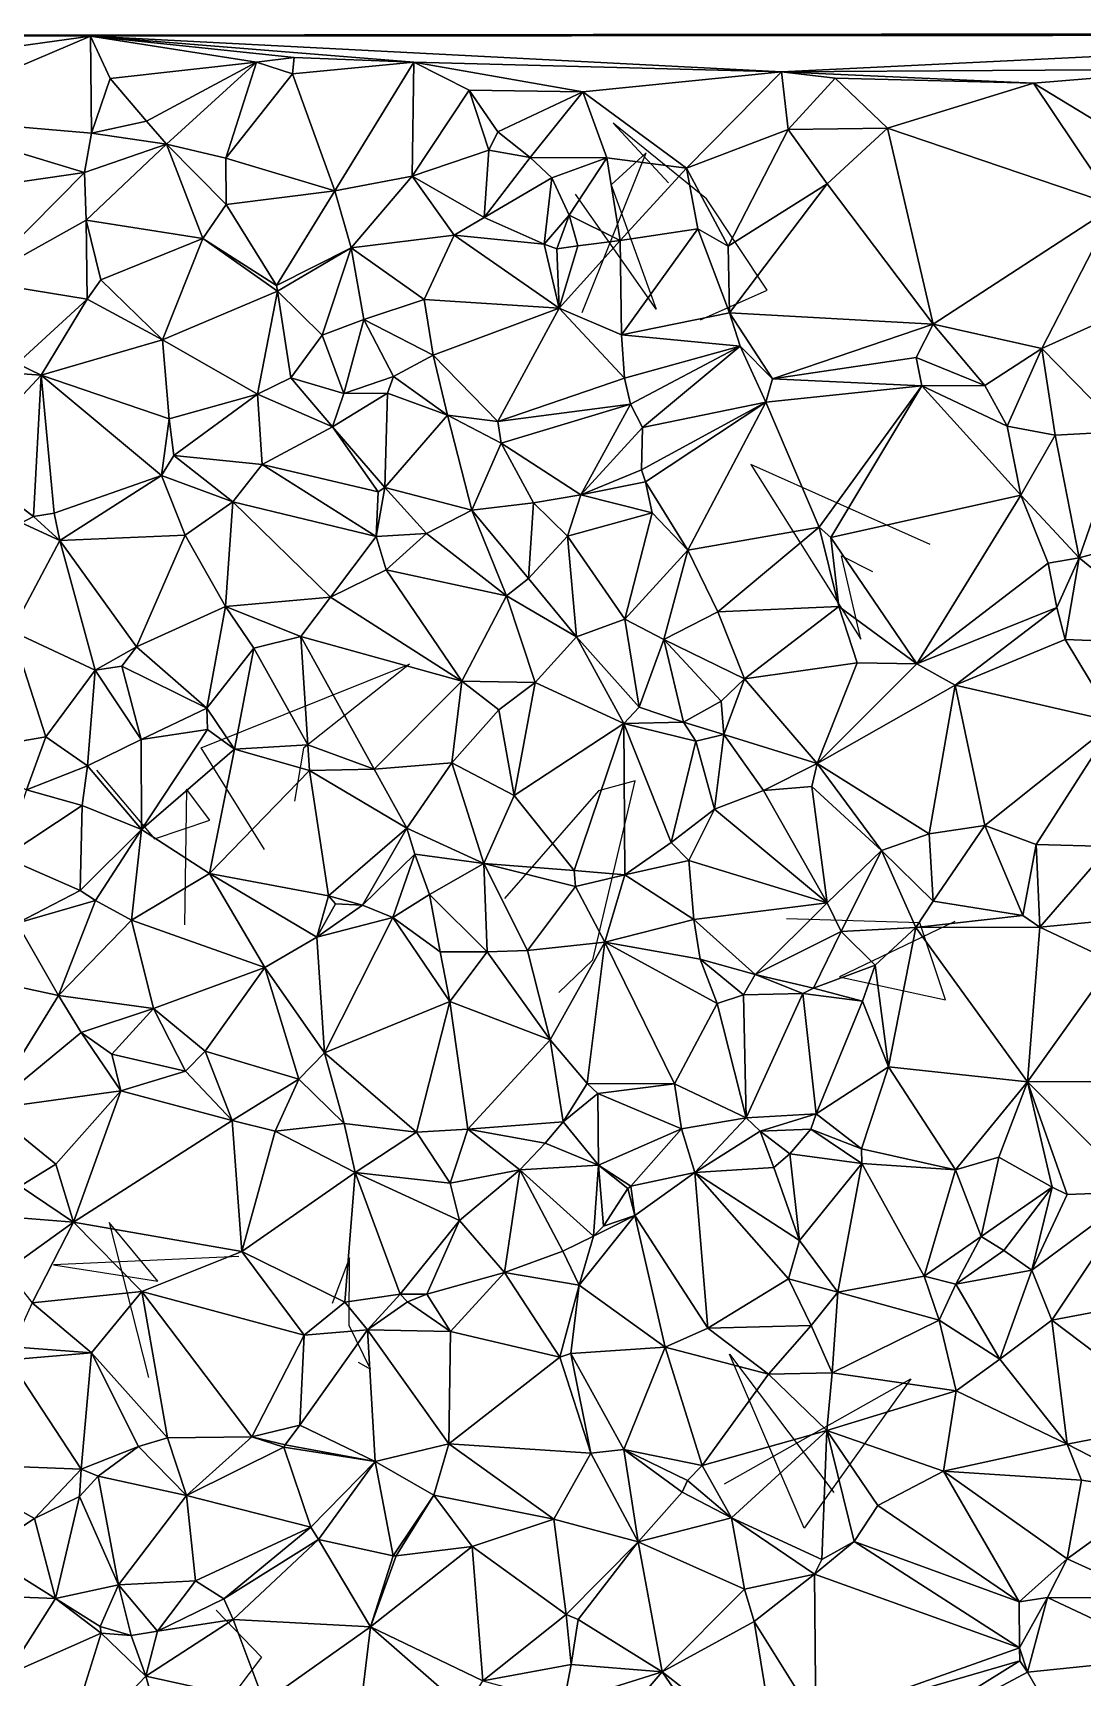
# Model space of a CAD drawing. Header units: metres. Extents: x -15.5 to 15.3, y -15.5 to 15.
# Drawn here: x -7.4 to 2.12, y 0.08 to 14.99 of the extents above; entities that cross this region are included whole.
import ezdxf

# ---------------------------------------------------------------- set-up
doc = ezdxf.new("R2010")
doc.units = ezdxf.units.M
doc.layers.add('CRACKS', color=1, linetype='Continuous')
doc.layers.add('STREET_MESH', color=7, linetype='Continuous')

msp = doc.modelspace()

# ---------------------------------------------------------------- linework, layer by layer
at = {"layer": 'CRACKS'}
for points in [[(-1.342, 12.386, 0.1), (-0.74, 12.655, 0.1), (-1.29, 13.484, 0.1), (-2.135, 14.17, 0.1), (-1.633, 13.63, 0.1)], [(-2.418, 12.452, 0.1), (-1.837, 13.902, 0.1), (-2.154, 13.612, 0.1), (-1.746, 12.484, 0.1), (-2.477, 13.527, 0.1)], [(0.74, 10.349, 0.1), (-0.886, 11.073, 0.1), (0.112, 9.49, 0.1), (-0.064, 10.246, 0.1), (0.217, 10.103, 0.1)], [(-5.299, 7.584, 0.1), (-5.873, 8.506, 0.1), (-3.984, 9.264, 0.1), (-4.944, 8.502, 0.1), (-5.027, 8.022, 0.1)], [(-6.821, 8.303, 0.1), (-6.295, 7.68, 0.1), (-5.792, 7.849, 0.1), (-6.005, 8.129, 0.1), (-6.022, 6.901, 0.1)], [(-2.628, 6.286, 0.1), (-2.32, 6.583, 0.1), (-1.935, 8.204, 0.1), (-2.267, 8.115, 0.1), (-3.122, 7.139, 0.1)], [(0.964, 6.929, 0.1), (-0.083, 6.427, 0.1), (0.88, 6.22, 0.1), (0.645, 6.919, 0.1), (-0.563, 6.954, 0.1)], [(-5.531, 3.891, 0.1), (-7.212, 3.816, 0.1), (-6.264, 3.669, 0.1), (-6.706, 4.199, 0.1), (-6.35, 2.794, 0.1)], [(-4.449, 2.932, 0.1), (-4.335, 2.871, 0.1), (-4.529, 3.267, 0.1), (-4.527, 3.88, 0.1), (-4.684, 3.465, 0.1)], [(-1.125, 1.831, 0.1), (0.565, 2.781, 0.1), (-0.403, 1.429, 0.1), (-1.081, 3.007, 0.1), (-0.135, 1.752, 0.1)], [(-5.735, 0.685, 0.1), (-5.324, 0.258, 0.1), (-5.883, -0.484, 0.1), (-4.642, -0.931, 0.1), (-6.107, -0.504, 0.1)]]:
    msp.add_polyline3d(points, dxfattribs=at)
at = {"layer": 'STREET_MESH'}
for points in [[(-10.17, 14.966), (-6.877, 14.959), (10.764, 14.989)], [(-10.17, 14.966), (-8.88, 14.682), (-6.877, 14.959)], [(-8.88, 14.682), (-8.595, 14.227), (-6.877, 14.959)], [(-8.595, 14.227), (-6.866, 14.078), (-6.877, 14.959)], [(-6.877, 14.959), (6.213, 14.968), (10.764, 14.989)], [(-0.609, 14.634), (6.213, 14.968), (-6.877, 14.959)], [(-3.944, 14.724), (-0.609, 14.634), (-6.877, 14.959)], [(-5.03, 14.764), (-3.944, 14.724), (-6.877, 14.959)], [(-5.371, 14.723), (-5.03, 14.764), (-6.877, 14.959)], [(-6.866, 14.078), (-6.697, 14.576), (-6.877, 14.959)], [(-6.697, 14.576), (-5.371, 14.723), (-6.877, 14.959)], [(3.22, 14.661), (6.213, 14.968), (-0.609, 14.634)], [(-5.03, 14.764), (-5.371, 14.723), (-5.044, 14.618)], [(-5.03, 14.764), (-5.044, 14.618), (-3.944, 14.724)], [(-6.697, 14.576), (-6.369, 14.187), (-5.371, 14.723)], [(-6.369, 14.187), (-6.187, 13.978), (-5.371, 14.723)], [(-6.187, 13.978), (-5.649, 13.853), (-5.371, 14.723)], [(-5.371, 14.723), (-5.649, 13.853), (-5.044, 14.618)], [(-5.649, 13.853), (-4.659, 13.557), (-5.044, 14.618)], [(-5.044, 14.618), (-4.659, 13.557), (-3.944, 14.724)], [(-4.659, 13.557), (-3.958, 13.69), (-3.944, 14.724)], [(-3.958, 13.69), (-3.44, 14.47), (-3.944, 14.724)], [(-0.609, 14.634), (-3.944, 14.724), (-2.409, 14.455)], [(-3.944, 14.724), (-3.44, 14.47), (-2.409, 14.455)], [(-1.469, 13.761), (-0.609, 14.634), (-2.409, 14.455)], [(-1.469, 13.761), (-0.548, 14.111), (-0.609, 14.634)], [(1.676, 14.533), (3.22, 14.661), (-0.609, 14.634)], [(-0.123, 14.578), (1.676, 14.533), (-0.609, 14.634)], [(-0.548, 14.111), (-0.123, 14.578), (-0.609, 14.634)], [(2.971, 13.746), (3.22, 14.661), (1.676, 14.533)], [(-6.697, 14.576), (-6.866, 14.078), (-6.369, 14.187)], [(-3.958, 13.69), (-3.262, 13.926), (-3.44, 14.47)], [(-3.44, 14.47), (-3.182, 14.09), (-2.409, 14.455)], [(-3.44, 14.47), (-3.262, 13.926), (-3.182, 14.09)], [(-0.123, 14.578), (-0.548, 14.111), (0.354, 14.124)], [(1.676, 14.533), (-0.123, 14.578), (0.354, 14.124)], [(2.42, 13.423), (1.676, 14.533), (0.354, 14.124)], [(2.971, 13.746), (1.676, 14.533), (2.42, 13.423)], [(-3.182, 14.09), (-2.888, 13.858), (-2.409, 14.455)], [(-2.888, 13.858), (-2.194, 13.854), (-2.409, 14.455)], [(-2.194, 13.854), (-1.469, 13.761), (-2.409, 14.455)], [(-6.93, 13.722), (-8.595, 14.227), (-8.537, 13.489)], [(-6.93, 13.722), (-6.866, 14.078), (-8.595, 14.227)], [(-6.866, 14.078), (-6.187, 13.978), (-6.369, 14.187)], [(-6.866, 14.078), (-6.93, 13.722), (-6.187, 13.978)], [(-3.262, 13.926), (-2.888, 13.858), (-3.182, 14.09)], [(-0.548, 14.111), (-1.469, 13.761), (-1.093, 13.053)], [(-0.194, 13.619), (-0.548, 14.111), (-1.093, 13.053)], [(-0.548, 14.111), (-0.194, 13.619), (0.354, 14.124)], [(-0.194, 13.619), (0.767, 12.347), (0.354, 14.124)], [(0.767, 12.347), (2.42, 13.423), (0.354, 14.124)], [(-6.187, 13.978), (-6.93, 13.722), (-6.915, 13.289)], [(-6.187, 13.978), (-6.915, 13.289), (-5.857, 13.124)], [(-5.646, 13.433), (-6.187, 13.978), (-5.857, 13.124)], [(-5.646, 13.433), (-5.649, 13.853), (-6.187, 13.978)], [(-3.306, 13.314), (-3.262, 13.926), (-3.958, 13.69)], [(-3.262, 13.926), (-3.306, 13.314), (-2.888, 13.858)], [(-7.907, 12.736), (-6.93, 13.722), (-8.537, 13.489)], [(-6.93, 13.722), (-7.907, 12.736), (-6.915, 13.289)], [(-5.649, 13.853), (-5.646, 13.433), (-4.659, 13.557)], [(-2.888, 13.858), (-3.306, 13.314), (-2.691, 13.674)], [(-2.194, 13.854), (-2.888, 13.858), (-2.691, 13.674)], [(-2.534, 13.336), (-2.194, 13.854), (-2.691, 13.674)], [(-2.534, 13.336), (-2.071, 13.105), (-2.194, 13.854)], [(-2.071, 13.105), (-1.469, 13.761), (-2.194, 13.854)], [(-2.071, 13.105), (-1.369, 13.211), (-1.469, 13.761)], [(-1.469, 13.761), (-1.369, 13.211), (-1.093, 13.053)], [(-3.958, 13.69), (-4.659, 13.557), (-4.512, 13.039)], [(-3.576, 13.155), (-3.958, 13.69), (-4.512, 13.039)], [(-3.576, 13.155), (-3.306, 13.314), (-3.958, 13.69)], [(-2.691, 13.674), (-3.306, 13.314), (-2.761, 13.073)], [(-2.534, 13.336), (-2.691, 13.674), (-2.761, 13.073)], [(-1.081, 12.449), (-0.194, 13.619), (-1.093, 13.053)], [(-1.081, 12.449), (0.767, 12.347), (-0.194, 13.619)], [(-5.188, 12.699), (-5.646, 13.433), (-5.857, 13.124)], [(-5.646, 13.433), (-5.188, 12.699), (-4.659, 13.557)], [(-4.659, 13.557), (-5.188, 12.699), (-4.512, 13.039)], [(0.767, 12.347), (1.753, 12.126), (2.42, 13.423)], [(1.753, 12.126), (2.715, 12.561), (2.42, 13.423)], [(-7.907, 12.736), (-6.907, 12.575), (-6.915, 13.289)], [(-6.915, 13.289), (-6.781, 12.75), (-5.857, 13.124)], [(-6.907, 12.575), (-6.781, 12.75), (-6.915, 13.289)], [(-3.306, 13.314), (-3.576, 13.155), (-2.761, 13.073)], [(-2.645, 13.03), (-2.534, 13.336), (-2.761, 13.073)], [(-2.534, 13.336), (-2.645, 13.03), (-2.457, 13.056)], [(-2.071, 13.105), (-2.534, 13.336), (-2.457, 13.056)], [(-6.781, 12.75), (-6.224, 12.205), (-5.857, 13.124)], [(-6.224, 12.205), (-5.18, 12.646), (-5.857, 13.124)], [(-5.18, 12.646), (-5.188, 12.699), (-5.857, 13.124)], [(-3.85, 12.57), (-3.576, 13.155), (-4.512, 13.039)], [(-3.576, 13.155), (-3.85, 12.57), (-2.624, 12.493)], [(-3.576, 13.155), (-2.624, 12.493), (-2.761, 13.073)], [(-1.369, 13.211), (-2.071, 13.105), (-2.059, 12.251)], [(-1.081, 12.449), (-1.369, 13.211), (-2.059, 12.251)], [(-1.369, 13.211), (-1.081, 12.449), (-1.093, 13.053)], [(-5.188, 12.699), (-5.18, 12.646), (-4.512, 13.039)], [(-5.18, 12.646), (-4.775, 12.247), (-4.512, 13.039)], [(-4.775, 12.247), (-4.397, 12.388), (-4.512, 13.039)], [(-4.397, 12.388), (-3.85, 12.57), (-4.512, 13.039)], [(-2.624, 12.493), (-2.645, 13.03), (-2.761, 13.073)], [(-2.645, 13.03), (-2.624, 12.493), (-2.457, 13.056)], [(-2.624, 12.493), (-2.071, 13.105), (-2.457, 13.056)], [(-2.059, 12.251), (-2.071, 13.105), (-2.624, 12.493)], [(-7.541, 11.991), (-6.907, 12.575), (-7.907, 12.736)], [(-6.781, 12.75), (-6.907, 12.575), (-6.224, 12.205)], [(-7.541, 11.991), (-7.322, 11.885), (-6.907, 12.575)], [(-6.907, 12.575), (-7.322, 11.885), (-6.224, 12.205)], [(-5.18, 12.646), (-6.224, 12.205), (-5.362, 11.712)], [(-5.059, 11.861), (-5.18, 12.646), (-5.362, 11.712)], [(-5.059, 11.861), (-4.775, 12.247), (-5.18, 12.646)], [(-4.397, 12.388), (-3.769, 12.065), (-3.85, 12.57)], [(-3.85, 12.57), (-3.769, 12.065), (-2.624, 12.493)], [(2.715, 12.561), (1.753, 12.126), (2.489, 11.375)], [(-4.578, 11.717), (-4.397, 12.388), (-4.775, 12.247)], [(-4.129, 11.871), (-4.397, 12.388), (-4.578, 11.717)], [(-4.397, 12.388), (-4.129, 11.871), (-3.769, 12.065)], [(-3.769, 12.065), (-3.181, 11.463), (-2.624, 12.493)], [(-3.181, 11.463), (-2.033, 11.858), (-2.624, 12.493)], [(-2.033, 11.858), (-2.059, 12.251), (-2.624, 12.493)], [(-0.985, 12.146), (-1.081, 12.449), (-2.059, 12.251)], [(-1.081, 12.449), (-0.689, 11.85), (0.767, 12.347)], [(-0.985, 12.146), (-0.689, 11.85), (-1.081, 12.449)], [(-5.059, 11.861), (-4.578, 11.717), (-4.775, 12.247)], [(-2.033, 11.858), (-0.985, 12.146), (-2.059, 12.251)], [(-0.689, 11.85), (0.612, 12.044), (0.767, 12.347)], [(0.612, 12.044), (1.237, 11.79), (0.767, 12.347)], [(1.237, 11.79), (1.753, 12.126), (0.767, 12.347)], [(-7.322, 11.885), (-6.163, 11.489), (-6.224, 12.205)], [(-6.224, 12.205), (-6.163, 11.489), (-5.362, 11.712)], [(-0.985, 12.146), (-2.033, 11.858), (-1.978, 11.622)], [(-0.985, 12.146), (-1.978, 11.622), (-1.868, 11.41)], [(-0.751, 11.64), (-0.985, 12.146), (-1.868, 11.41)], [(-0.689, 11.85), (-0.985, 12.146), (-0.751, 11.64)], [(1.237, 11.79), (1.437, 11.423), (1.753, 12.126)], [(1.437, 11.423), (1.873, 11.34), (1.753, 12.126)], [(1.753, 12.126), (1.873, 11.34), (2.489, 11.375)], [(-7.619, 11.905), (-7.322, 11.885), (-7.541, 11.991)], [(-3.769, 12.065), (-4.129, 11.871), (-3.639, 11.522)], [(-3.181, 11.463), (-3.769, 12.065), (-3.639, 11.522)], [(0.612, 12.044), (-0.689, 11.85), (0.663, 11.788)], [(1.237, 11.79), (0.612, 12.044), (0.663, 11.788)], [(-7.322, 11.885), (-7.619, 11.905), (-8.054, 11.102)], [(-7.393, 10.604), (-7.322, 11.885), (-8.054, 11.102)], [(-7.322, 11.885), (-7.393, 10.604), (-7.205, 10.632)], [(-7.322, 11.885), (-6.231, 10.976), (-6.163, 11.489)], [(-6.231, 10.976), (-7.322, 11.885), (-7.205, 10.632)], [(-4.682, 11.415), (-5.059, 11.861), (-5.362, 11.712)], [(-5.059, 11.861), (-4.682, 11.415), (-4.578, 11.717)], [(-4.129, 11.871), (-4.578, 11.717), (-4.181, 11.72)], [(-4.129, 11.871), (-4.181, 11.72), (-3.639, 11.522)], [(-1.978, 11.622), (-2.033, 11.858), (-3.181, 11.463)], [(-0.689, 11.85), (-0.751, 11.64), (0.663, 11.788)], [(-0.751, 11.64), (-0.267, 10.507), (0.663, 11.788)], [(-0.267, 10.507), (-0.16, 10.411), (0.663, 11.788)], [(-0.16, 10.411), (1.563, 10.795), (0.663, 11.788)], [(1.437, 11.423), (1.237, 11.79), (0.663, 11.788)], [(1.563, 10.795), (1.437, 11.423), (0.663, 11.788)], [(-6.163, 11.489), (-6.119, 11.157), (-5.362, 11.712)], [(-6.119, 11.157), (-5.319, 11.073), (-5.362, 11.712)], [(-5.319, 11.073), (-4.682, 11.415), (-5.362, 11.712)], [(-4.181, 11.72), (-4.682, 11.415), (-4.205, 10.865)], [(-4.578, 11.717), (-4.682, 11.415), (-4.181, 11.72)], [(-4.181, 11.72), (-4.205, 10.865), (-3.639, 11.522)], [(-1.877, 11.026), (-0.751, 11.64), (-1.868, 11.41)], [(-1.877, 11.026), (-1.841, 10.916), (-0.751, 11.64)], [(-1.841, 10.916), (-1.458, 10.296), (-0.751, 11.64)], [(-1.458, 10.296), (-0.267, 10.507), (-0.751, 11.64)], [(-6.231, 10.976), (-6.119, 11.157), (-6.163, 11.489)], [(-4.205, 10.865), (-3.418, 10.661), (-3.639, 11.522)], [(-3.15, 11.267), (-3.181, 11.463), (-3.639, 11.522)], [(-3.418, 10.661), (-3.15, 11.267), (-3.639, 11.522)], [(-3.15, 11.267), (-1.978, 11.622), (-3.181, 11.463)], [(-3.15, 11.267), (-2.428, 10.8), (-1.978, 11.622)], [(-1.978, 11.622), (-2.428, 10.8), (-1.868, 11.41)], [(-4.682, 11.415), (-5.319, 11.073), (-4.266, 10.826)], [(-4.205, 10.865), (-4.682, 11.415), (-4.266, 10.826)], [(-2.428, 10.8), (-1.877, 11.026), (-1.868, 11.41)], [(1.873, 11.34), (1.437, 11.423), (1.563, 10.795)], [(1.873, 11.34), (1.563, 10.795), (2.092, 10.227)], [(1.873, 11.34), (2.092, 10.227), (2.489, 11.375)], [(2.092, 10.227), (3.225, 10.534), (2.489, 11.375)], [(-3.15, 11.267), (-3.418, 10.661), (-2.857, 10.727)], [(-2.428, 10.8), (-3.15, 11.267), (-2.857, 10.727)], [(-7.502, 10.544), (-7.393, 10.604), (-8.054, 11.102)], [(-6.119, 11.157), (-6.231, 10.976), (-5.584, 10.735)], [(-5.319, 11.073), (-6.119, 11.157), (-5.584, 10.735)], [(-5.319, 11.073), (-5.584, 10.735), (-4.284, 10.42)], [(-5.319, 11.073), (-4.284, 10.42), (-4.266, 10.826)], [(-6.231, 10.976), (-7.205, 10.632), (-7.153, 10.384)], [(-6.017, 10.434), (-6.231, 10.976), (-7.153, 10.384)], [(-6.231, 10.976), (-6.017, 10.434), (-5.584, 10.735)], [(-2.428, 10.8), (-1.841, 10.916), (-1.877, 11.026)], [(-1.841, 10.916), (-2.428, 10.8), (-1.783, 10.636)], [(-1.841, 10.916), (-1.783, 10.636), (-1.458, 10.296)], [(-4.205, 10.865), (-4.284, 10.42), (-3.828, 10.448)], [(-4.284, 10.42), (-4.205, 10.865), (-4.266, 10.826)], [(-3.418, 10.661), (-4.205, 10.865), (-3.828, 10.448)], [(-2.55, 10.425), (-2.428, 10.8), (-2.857, 10.727)], [(-2.428, 10.8), (-2.55, 10.425), (-1.783, 10.636)], [(-0.16, 10.411), (0.62, 9.268), (1.563, 10.795)], [(0.62, 9.268), (1.81, 10.18), (1.563, 10.795)], [(1.563, 10.795), (1.81, 10.18), (2.092, 10.227)], [(-7.393, 10.604), (-7.502, 10.544), (-7.153, 10.384)], [(-7.205, 10.632), (-7.393, 10.604), (-7.153, 10.384)], [(-5.584, 10.735), (-6.017, 10.434), (-5.652, 9.786)], [(-4.7, 9.872), (-5.584, 10.735), (-5.652, 9.786)], [(-5.584, 10.735), (-4.7, 9.872), (-4.284, 10.42)], [(-3.103, 9.883), (-3.418, 10.661), (-3.828, 10.448)], [(-3.418, 10.661), (-2.904, 10.039), (-2.857, 10.727)], [(-2.904, 10.039), (-3.418, 10.661), (-3.103, 9.883)], [(-2.904, 10.039), (-2.55, 10.425), (-2.857, 10.727)], [(-2.55, 10.425), (-2.03, 9.673), (-1.783, 10.636)], [(-1.783, 10.636), (-2.03, 9.673), (-1.458, 10.296)], [(-7.502, 10.544), (-7.59, 9.562), (-7.153, 10.384)], [(-4.284, 10.42), (-4.195, 10.119), (-3.828, 10.448)], [(-4.195, 10.119), (-3.103, 9.883), (-3.828, 10.448)], [(-1.186, 9.738), (-0.267, 10.507), (-1.458, 10.296)], [(-0.267, 10.507), (-1.186, 9.738), (-0.089, 9.785)], [(-0.16, 10.411), (-0.267, 10.507), (-0.089, 9.785)], [(3.053, 9.444), (3.225, 10.534), (2.092, 10.227)], [(-7.59, 9.562), (-6.832, 9.209), (-7.153, 10.384)], [(-6.458, 9.422), (-6.017, 10.434), (-7.153, 10.384)], [(-6.832, 9.209), (-6.458, 9.422), (-7.153, 10.384)], [(-5.652, 9.786), (-6.017, 10.434), (-6.458, 9.422)], [(-4.284, 10.42), (-4.7, 9.872), (-4.195, 10.119)], [(-2.55, 10.425), (-2.904, 10.039), (-2.469, 9.512)], [(-2.03, 9.673), (-2.55, 10.425), (-2.469, 9.512)], [(-2.03, 9.673), (-1.676, 9.487), (-1.458, 10.296)], [(-1.676, 9.487), (-1.186, 9.738), (-1.458, 10.296)], [(0.62, 9.268), (-0.16, 10.411), (-0.089, 9.785)], [(0.62, 9.268), (1.889, 9.776), (1.81, 10.18)], [(1.81, 10.18), (1.889, 9.776), (2.092, 10.227)], [(1.889, 9.776), (1.963, 9.486), (2.092, 10.227)], [(1.963, 9.486), (3.053, 9.444), (2.092, 10.227)], [(-4.7, 9.872), (-3.507, 9.11), (-4.195, 10.119)], [(-4.195, 10.119), (-3.507, 9.11), (-3.103, 9.883)], [(-2.904, 10.039), (-3.103, 9.883), (-2.469, 9.512)], [(-4.7, 9.872), (-5.652, 9.786), (-4.969, 9.514)], [(-3.507, 9.11), (-4.7, 9.872), (-4.969, 9.514)], [(-3.507, 9.11), (-2.842, 9.098), (-3.103, 9.883)], [(-3.103, 9.883), (-2.842, 9.098), (-2.469, 9.512)], [(-5.822, 8.865), (-5.652, 9.786), (-6.458, 9.422)], [(-5.822, 8.865), (-5.395, 9.408), (-5.652, 9.786)], [(-5.652, 9.786), (-5.395, 9.408), (-4.969, 9.514)], [(-1.676, 9.487), (-0.945, 9.129), (-1.186, 9.738)], [(-1.186, 9.738), (-0.945, 9.129), (-0.089, 9.785)], [(-0.945, 9.129), (0.077, 9.275), (-0.089, 9.785)], [(0.077, 9.275), (0.62, 9.268), (-0.089, 9.785)], [(1.889, 9.776), (0.62, 9.268), (0.965, 9.072)], [(1.963, 9.486), (1.889, 9.776), (0.965, 9.072)], [(-8.156, 8.453), (-7.28, 8.606), (-7.59, 9.562)], [(-7.28, 8.606), (-6.832, 9.209), (-7.59, 9.562)], [(-1.9, 8.873), (-2.03, 9.673), (-2.469, 9.512)], [(-1.9, 8.873), (-1.676, 9.487), (-2.03, 9.673)], [(-6.832, 9.209), (-6.593, 9.246), (-6.458, 9.422)], [(-6.593, 9.246), (-5.822, 8.865), (-6.458, 9.422)], [(-5.395, 9.408), (-5.822, 8.865), (-5.57, 8.492)], [(-4.905, 8.533), (-5.395, 9.408), (-5.57, 8.492)], [(-5.395, 9.408), (-4.905, 8.533), (-4.969, 9.514)], [(-4.905, 8.533), (-4.304, 8.31), (-4.969, 9.514)], [(-4.304, 8.31), (-3.507, 9.11), (-4.969, 9.514)], [(-2.842, 9.098), (-2.04, 8.726), (-2.469, 9.512)], [(-2.04, 8.726), (-1.9, 8.873), (-2.469, 9.512)], [(-1.496, 8.737), (-1.676, 9.487), (-1.9, 8.873)], [(-0.945, 9.129), (-1.676, 9.487), (-1.156, 8.928)], [(-1.676, 9.487), (-1.496, 8.737), (-1.156, 8.928)], [(2.414, 8.742), (1.963, 9.486), (0.965, 9.072)], [(1.963, 9.486), (2.414, 8.742), (3.053, 9.444)], [(-6.832, 9.209), (-6.417, 8.579), (-6.593, 9.246)], [(-6.417, 8.579), (-5.822, 8.865), (-6.593, 9.246)], [(0.077, 9.275), (-0.945, 9.129), (-0.284, 8.364)], [(0.62, 9.268), (0.077, 9.275), (-0.284, 8.364)], [(0.62, 9.268), (-0.284, 8.364), (0.965, 9.072)], [(-6.832, 9.209), (-7.28, 8.606), (-6.903, 8.34)], [(-6.417, 8.579), (-6.832, 9.209), (-6.903, 8.34)], [(-3.507, 9.11), (-4.304, 8.31), (-3.599, 8.368)], [(-3.173, 8.85), (-3.507, 9.11), (-3.599, 8.368)], [(-2.842, 9.098), (-3.507, 9.11), (-3.173, 8.85)], [(-3.033, 8.073), (-2.842, 9.098), (-3.173, 8.85)], [(-2.842, 9.098), (-3.033, 8.073), (-2.04, 8.726)], [(-1.131, 8.627), (-0.945, 9.129), (-1.156, 8.928)], [(-0.945, 9.129), (-1.131, 8.627), (-0.284, 8.364)], [(-0.284, 8.364), (0.731, 7.725), (0.965, 9.072)], [(0.965, 9.072), (0.731, 7.725), (1.234, 7.8)], [(2.414, 8.742), (0.965, 9.072), (1.234, 7.8)], [(-5.822, 8.865), (-6.417, 8.579), (-5.816, 8.67)], [(-5.822, 8.865), (-5.816, 8.67), (-5.57, 8.492)], [(-3.033, 8.073), (-3.173, 8.85), (-3.599, 8.368)], [(-1.496, 8.737), (-1.9, 8.873), (-2.04, 8.726)], [(-1.496, 8.737), (-1.131, 8.627), (-1.156, 8.928)], [(-5.816, 8.67), (-6.417, 8.579), (-6.412, 7.764)], [(-5.816, 8.67), (-6.412, 7.764), (-5.57, 8.492)], [(-2.04, 8.726), (-3.033, 8.073), (-2.49, 7.391)], [(-2.03, 7.354), (-2.04, 8.726), (-2.49, 7.391)], [(-1.386, 8.565), (-1.496, 8.737), (-2.04, 8.726)], [(-1.386, 8.565), (-2.04, 8.726), (-1.608, 7.646)], [(-2.04, 8.726), (-2.03, 7.354), (-1.608, 7.646)], [(-1.131, 8.627), (-1.496, 8.737), (-1.386, 8.565)], [(1.7, 7.627), (2.414, 8.742), (1.234, 7.8)], [(2.414, 8.742), (1.7, 7.627), (2.368, 7.61)], [(-7.28, 8.606), (-8.156, 8.453), (-7.455, 8.124)], [(-7.28, 8.606), (-7.455, 8.124), (-6.903, 8.34)], [(-6.412, 7.764), (-6.417, 8.579), (-6.903, 8.34)], [(-4.89, 8.298), (-4.905, 8.533), (-5.57, 8.492)], [(-4.905, 8.533), (-4.89, 8.298), (-4.304, 8.31)], [(-1.217, 7.947), (-1.386, 8.565), (-1.608, 7.646)], [(-1.217, 7.947), (-1.131, 8.627), (-1.386, 8.565)], [(-1.131, 8.627), (-1.217, 7.947), (-0.773, 8.118)], [(-1.131, 8.627), (-0.773, 8.118), (-0.284, 8.364)], [(-6.412, 7.764), (-5.796, 7.366), (-5.57, 8.492)], [(-5.796, 7.366), (-4.89, 8.298), (-5.57, 8.492)], [(-4.304, 8.31), (-4.007, 7.777), (-3.599, 8.368)], [(-4.007, 7.777), (-3.309, 7.456), (-3.599, 8.368)], [(-3.309, 7.456), (-3.033, 8.073), (-3.599, 8.368)], [(-0.773, 8.118), (-0.335, 8.154), (-0.284, 8.364)], [(-0.284, 8.364), (-0.335, 8.154), (0.298, 7.575)], [(0.731, 7.725), (-0.284, 8.364), (0.298, 7.575)], [(-7.455, 8.124), (-6.95, 7.981), (-6.903, 8.34)], [(-6.95, 7.981), (-6.412, 7.764), (-6.903, 8.34)], [(-4.717, 7.164), (-4.89, 8.298), (-5.796, 7.366)], [(-4.89, 8.298), (-4.007, 7.777), (-4.304, 8.31)], [(-4.717, 7.164), (-4.007, 7.777), (-4.89, 8.298)], [(-7.66, 7.514), (-6.95, 7.981), (-7.455, 8.124)], [(-3.033, 8.073), (-3.309, 7.456), (-2.49, 7.391)], [(-0.773, 8.118), (-1.217, 7.947), (-0.193, 7.099)], [(-0.335, 8.154), (-0.773, 8.118), (-0.193, 7.099)], [(-0.335, 8.154), (-0.193, 7.099), (0.298, 7.575)], [(-6.95, 7.981), (-7.66, 7.514), (-6.969, 7.21)], [(-6.95, 7.981), (-6.969, 7.21), (-6.412, 7.764)], [(-1.449, 7.484), (-1.217, 7.947), (-1.608, 7.646)], [(-0.193, 7.099), (-1.217, 7.947), (-1.449, 7.484)], [(-6.969, 7.21), (-6.831, 7.121), (-6.412, 7.764)], [(-6.831, 7.121), (-6.503, 6.942), (-6.412, 7.764)], [(-6.412, 7.764), (-6.503, 6.942), (-5.796, 7.366)], [(-4.717, 7.164), (-4.409, 7.078), (-4.007, 7.777)], [(-4.409, 7.078), (-3.934, 7.541), (-4.007, 7.777)], [(-4.007, 7.777), (-3.934, 7.541), (-3.309, 7.456)], [(0.731, 7.725), (0.767, 7.114), (1.234, 7.8)], [(0.767, 7.114), (1.58, 6.984), (1.234, 7.8)], [(1.58, 6.984), (1.7, 7.627), (1.234, 7.8)], [(-2.03, 7.354), (-1.449, 7.484), (-1.608, 7.646)], [(0.767, 7.114), (0.731, 7.725), (0.298, 7.575)], [(1.734, 6.877), (1.7, 7.627), (1.58, 6.984)], [(1.7, 7.627), (1.734, 6.877), (2.368, 7.61)], [(1.734, 6.877), (2.677, 6.969), (2.368, 7.61)], [(-7.66, 7.514), (-7.542, 6.916), (-6.969, 7.21)], [(-3.934, 7.541), (-4.409, 7.078), (-4.133, 6.966)], [(-3.802, 7.174), (-3.934, 7.541), (-4.133, 6.966)], [(-3.934, 7.541), (-3.802, 7.174), (-3.309, 7.456)], [(-3.802, 7.174), (-3.279, 6.654), (-3.309, 7.456)], [(-2.49, 7.391), (-3.309, 7.456), (-2.478, 7.248)], [(-3.309, 7.456), (-2.913, 6.668), (-2.478, 7.248)], [(-3.279, 6.654), (-2.913, 6.668), (-3.309, 7.456)], [(-2.03, 7.354), (-1.404, 6.949), (-1.449, 7.484)], [(-1.404, 6.949), (-0.193, 7.099), (-1.449, 7.484)], [(0.298, 7.575), (-0.193, 7.099), (-0.068, 6.84)], [(0.611, 6.874), (0.298, 7.575), (-0.068, 6.84)], [(0.767, 7.114), (0.298, 7.575), (0.611, 6.874)], [(-5.796, 7.366), (-6.503, 6.942), (-5.295, 6.514)], [(-4.822, 6.788), (-5.796, 7.366), (-5.295, 6.514)], [(-4.822, 6.788), (-4.717, 7.164), (-5.796, 7.366)], [(-2.03, 7.354), (-2.49, 7.391), (-2.478, 7.248)], [(-2.21, 6.741), (-2.03, 7.354), (-2.478, 7.248)], [(-1.404, 6.949), (-2.03, 7.354), (-2.21, 6.741)], [(-7.542, 6.916), (-6.831, 7.121), (-6.969, 7.21)], [(-4.654, 7.089), (-4.717, 7.164), (-4.822, 6.788)], [(-4.654, 7.089), (-4.409, 7.078), (-4.717, 7.164)], [(-3.704, 6.654), (-3.802, 7.174), (-4.133, 6.966)], [(-3.279, 6.654), (-3.802, 7.174), (-3.704, 6.654)], [(-2.913, 6.668), (-2.21, 6.741), (-2.478, 7.248)], [(-6.831, 7.121), (-7.542, 6.916), (-7.165, 6.26)], [(-6.503, 6.942), (-6.831, 7.121), (-7.165, 6.26)], [(-4.409, 7.078), (-4.654, 7.089), (-4.822, 6.788)], [(-4.409, 7.078), (-4.822, 6.788), (-4.133, 6.966)], [(-1.404, 6.949), (-0.847, 6.448), (-0.193, 7.099)], [(-0.193, 7.099), (-0.847, 6.448), (-0.068, 6.84)], [(1.58, 6.984), (0.767, 7.114), (0.611, 6.874)], [(-7.542, 6.916), (-8.203, 6.483), (-7.165, 6.26)], [(-6.304, 6.14), (-6.503, 6.942), (-7.165, 6.26)], [(-6.503, 6.942), (-6.304, 6.14), (-5.295, 6.514)], [(-4.822, 6.788), (-4.752, 5.738), (-4.133, 6.966)], [(-4.752, 5.738), (-3.616, 6.203), (-4.133, 6.966)], [(-3.616, 6.203), (-3.704, 6.654), (-4.133, 6.966)], [(-1.345, 6.587), (-1.404, 6.949), (-2.21, 6.741)], [(-1.404, 6.949), (-1.345, 6.587), (-0.847, 6.448)], [(0.242, 6.535), (0.611, 6.874), (-0.068, 6.84)], [(0.611, 6.874), (0.242, 6.535), (0.361, 5.611)], [(0.611, 6.874), (0.361, 5.611), (1.623, 5.476)], [(1.734, 6.877), (1.58, 6.984), (0.611, 6.874)], [(1.734, 6.877), (0.611, 6.874), (1.623, 5.476)], [(2.398, 6.565), (1.734, 6.877), (1.623, 5.476)], [(2.677, 6.969), (1.734, 6.877), (2.398, 6.565)], [(-4.752, 5.738), (-4.822, 6.788), (-5.295, 6.514)], [(-2.913, 6.668), (-2.707, 5.857), (-2.21, 6.741)], [(-2.707, 5.857), (-2.372, 5.462), (-2.21, 6.741)], [(-2.372, 5.462), (-1.58, 5.458), (-2.21, 6.741)], [(-2.21, 6.741), (-1.58, 5.458), (-1.193, 6.185)], [(-1.345, 6.587), (-2.21, 6.741), (-1.193, 6.185)], [(-0.847, 6.448), (-0.319, 6.324), (-0.068, 6.84)], [(-0.319, 6.324), (0.242, 6.535), (-0.068, 6.84)], [(-3.279, 6.654), (-3.704, 6.654), (-3.616, 6.203)], [(-2.707, 5.857), (-3.279, 6.654), (-3.616, 6.203)], [(-3.279, 6.654), (-2.707, 5.857), (-2.913, 6.668)], [(-0.952, 6.266), (-1.345, 6.587), (-1.193, 6.185)], [(-1.345, 6.587), (-0.952, 6.266), (-0.847, 6.448)], [(3.034, 5.478), (2.398, 6.565), (1.623, 5.476)], [(-7.165, 6.26), (-8.203, 6.483), (-7.804, 5.228)], [(-6.304, 6.14), (-5.835, 5.755), (-5.295, 6.514)], [(-5.835, 5.755), (-4.987, 5.501), (-5.295, 6.514)], [(-4.987, 5.501), (-4.752, 5.738), (-5.295, 6.514)], [(-0.847, 6.448), (-0.952, 6.266), (-0.415, 6.277)], [(-0.319, 6.324), (-0.847, 6.448), (-0.415, 6.277)], [(-0.319, 6.324), (0.125, 6.206), (0.242, 6.535)], [(0.242, 6.535), (0.125, 6.206), (0.361, 5.611)], [(-0.93, 5.148), (-0.952, 6.266), (-1.193, 6.185)], [(-0.952, 6.266), (-0.93, 5.148), (-0.415, 6.277)], [(-0.93, 5.148), (-0.295, 5.187), (-0.415, 6.277)], [(0.125, 6.206), (-0.319, 6.324), (-0.415, 6.277)], [(-0.295, 5.187), (0.125, 6.206), (-0.415, 6.277)], [(-6.96, 5.923), (-7.165, 6.26), (-7.804, 5.228)], [(-6.96, 5.923), (-6.304, 6.14), (-7.165, 6.26)], [(-6.681, 5.728), (-6.304, 6.14), (-6.96, 5.923)], [(-6.013, 5.571), (-6.304, 6.14), (-6.681, 5.728)], [(-6.304, 6.14), (-6.013, 5.571), (-5.835, 5.755)], [(-4.752, 5.738), (-3.92, 5.018), (-3.616, 6.203)], [(-3.616, 6.203), (-3.92, 5.018), (-3.455, 5.046)], [(-2.707, 5.857), (-3.616, 6.203), (-3.455, 5.046)], [(-1.58, 5.458), (-0.93, 5.148), (-1.193, 6.185)], [(0.125, 6.206), (-0.295, 5.187), (0.361, 5.611)], [(-6.96, 5.923), (-7.804, 5.228), (-6.6, 5.394)], [(-6.681, 5.728), (-6.96, 5.923), (-6.6, 5.394)], [(-2.588, 5.114), (-2.707, 5.857), (-3.455, 5.046)], [(-2.588, 5.114), (-2.372, 5.462), (-2.707, 5.857)], [(-6.013, 5.571), (-6.681, 5.728), (-6.6, 5.394)], [(-6.013, 5.571), (-5.591, 5.125), (-5.835, 5.755)], [(-5.835, 5.755), (-5.591, 5.125), (-4.987, 5.501)], [(-4.574, 5.099), (-4.752, 5.738), (-4.987, 5.501)], [(-4.574, 5.099), (-3.92, 5.018), (-4.752, 5.738)], [(-5.591, 5.125), (-6.013, 5.571), (-6.6, 5.394)], [(0.361, 5.611), (-0.295, 5.187), (0.117, 4.867)], [(0.968, 4.679), (0.361, 5.611), (0.117, 4.867)], [(0.361, 5.611), (0.968, 4.679), (1.623, 5.476)], [(-7.804, 5.228), (-7.191, 4.73), (-6.6, 5.394)], [(-7.191, 4.73), (-7.03, 4.204), (-6.6, 5.394)], [(-7.03, 4.204), (-5.591, 5.125), (-6.6, 5.394)], [(-5.591, 5.125), (-5.202, 5.029), (-4.987, 5.501)], [(-5.202, 5.029), (-4.574, 5.099), (-4.987, 5.501)], [(-2.588, 5.114), (-2.274, 5.37), (-2.372, 5.462)], [(-2.274, 5.37), (-2.588, 5.114), (-2.269, 4.72)], [(-2.372, 5.462), (-2.274, 5.37), (-1.58, 5.458)], [(-2.274, 5.37), (-1.515, 5.05), (-1.58, 5.458)], [(-2.274, 5.37), (-2.269, 4.72), (-1.515, 5.05)], [(-1.515, 5.05), (-0.93, 5.148), (-1.58, 5.458)], [(0.968, 4.679), (1.361, 4.794), (1.623, 5.476)], [(1.361, 4.794), (1.846, 4.519), (1.623, 5.476)], [(2.621, 4.477), (3.034, 5.478), (1.623, 5.476)], [(1.846, 4.519), (1.983, 4.455), (1.623, 5.476)], [(1.983, 4.455), (2.621, 4.477), (1.623, 5.476)], [(-7.804, 5.228), (-7.514, 4.529), (-7.191, 4.73)], [(-5.591, 5.125), (-7.03, 4.204), (-5.503, 3.938)], [(-5.202, 5.029), (-5.591, 5.125), (-5.503, 3.938)], [(-4.476, 4.652), (-4.574, 5.099), (-5.202, 5.029)], [(-4.476, 4.652), (-3.92, 5.018), (-4.574, 5.099)], [(-2.751, 4.918), (-2.588, 5.114), (-3.455, 5.046)], [(-2.588, 5.114), (-2.751, 4.918), (-2.269, 4.72)], [(-1.396, 4.652), (-0.93, 5.148), (-1.515, 5.05)], [(-1.396, 4.652), (-0.802, 5.027), (-0.93, 5.148)], [(-0.802, 5.027), (-0.295, 5.187), (-0.93, 5.148)], [(-0.802, 5.027), (-0.343, 5.045), (-0.295, 5.187)], [(-0.295, 5.187), (-0.343, 5.045), (0.117, 4.867)], [(-4.476, 4.652), (-5.202, 5.029), (-5.503, 3.938)], [(-3.92, 5.018), (-4.476, 4.652), (-3.614, 4.558)], [(-3.92, 5.018), (-3.614, 4.558), (-3.455, 5.046)], [(-3.614, 4.558), (-2.983, 4.677), (-3.455, 5.046)], [(-2.983, 4.677), (-2.751, 4.918), (-3.455, 5.046)], [(-1.515, 5.05), (-2.269, 4.72), (-1.976, 4.528)], [(-1.396, 4.652), (-1.515, 5.05), (-1.976, 4.528)], [(-0.677, 4.699), (-0.802, 5.027), (-1.396, 4.652)], [(-0.343, 5.045), (-0.802, 5.027), (-0.532, 4.823)], [(-0.802, 5.027), (-0.677, 4.699), (-0.532, 4.823)], [(-0.343, 5.045), (-0.532, 4.823), (0.12, 4.736)], [(-0.343, 5.045), (0.12, 4.736), (0.117, 4.867)], [(-2.269, 4.72), (-2.751, 4.918), (-2.983, 4.677)], [(-0.532, 4.823), (-0.677, 4.699), (-0.444, 4.036)], [(0.12, 4.736), (-0.532, 4.823), (-0.444, 4.036)], [(0.12, 4.736), (0.968, 4.679), (0.117, 4.867)], [(1.361, 4.794), (0.968, 4.679), (1.203, 4.074)], [(1.846, 4.519), (1.361, 4.794), (1.203, 4.074)], [(-7.514, 4.529), (-7.03, 4.204), (-7.191, 4.73)], [(-4.476, 4.652), (-5.503, 3.938), (-4.57, 3.477)], [(-4.067, 3.55), (-4.476, 4.652), (-4.57, 3.477)], [(-3.614, 4.558), (-4.476, 4.652), (-3.528, 4.217)], [(-4.476, 4.652), (-4.067, 3.55), (-3.528, 4.217)], [(-2.983, 4.677), (-3.614, 4.558), (-3.528, 4.217)], [(-3.12, 3.746), (-2.983, 4.677), (-3.528, 4.217)], [(-2.983, 4.677), (-3.12, 3.746), (-2.591, 3.939)], [(-2.315, 4.075), (-2.269, 4.72), (-2.983, 4.677)], [(-2.315, 4.075), (-2.983, 4.677), (-2.591, 3.939)], [(-2.269, 4.72), (-2.315, 4.075), (-2.224, 4.168)], [(-2.269, 4.72), (-2.001, 4.507), (-1.976, 4.528)], [(-2.001, 4.507), (-2.269, 4.72), (-2.224, 4.168)], [(-1.938, 4.264), (-1.396, 4.652), (-1.976, 4.528)], [(-1.396, 4.652), (-1.938, 4.264), (-1.278, 3.242)], [(-0.677, 4.699), (-1.396, 4.652), (-0.444, 4.036)], [(-0.444, 4.036), (-1.396, 4.652), (-0.546, 3.688)], [(-1.396, 4.652), (-1.278, 3.242), (-0.546, 3.688)], [(-0.099, 3.569), (0.12, 4.736), (-0.444, 4.036)], [(0.12, 4.736), (-0.099, 3.569), (0.684, 3.714)], [(0.12, 4.736), (0.684, 3.714), (0.968, 4.679)], [(0.968, 4.679), (0.684, 3.714), (1.203, 4.074)], [(-7.558, 4.244), (-7.03, 4.204), (-7.514, 4.529)], [(-2.001, 4.507), (-2.224, 4.168), (-1.938, 4.264)], [(-2.001, 4.507), (-1.938, 4.264), (-1.976, 4.528)], [(1.409, 3.946), (1.846, 4.519), (1.203, 4.074)], [(1.846, 4.519), (1.409, 3.946), (1.663, 3.767)], [(1.983, 4.455), (1.846, 4.519), (1.663, 3.767)], [(1.842, 3.314), (2.621, 4.477), (1.663, 3.767)], [(2.621, 4.477), (1.983, 4.455), (1.663, 3.767)], [(2.621, 4.477), (1.842, 3.314), (3.313, 3.592)], [(-7.03, 4.204), (-7.558, 4.244), (-7.638, 3.765)], [(-7.404, 3.471), (-7.03, 4.204), (-7.638, 3.765)], [(-7.03, 4.204), (-7.404, 3.471), (-6.41, 3.574)], [(-5.503, 3.938), (-7.03, 4.204), (-6.41, 3.574)], [(-4.067, 3.55), (-3.825, 3.55), (-3.528, 4.217)], [(-3.825, 3.55), (-3.12, 3.746), (-3.528, 4.217)], [(-1.663, 3.07), (-1.938, 4.264), (-2.443, 3.632)], [(-1.938, 4.264), (-2.315, 4.075), (-2.443, 3.632)], [(-2.224, 4.168), (-2.315, 4.075), (-1.938, 4.264)], [(-1.278, 3.242), (-1.938, 4.264), (-1.663, 3.07)], [(-2.315, 4.075), (-2.591, 3.939), (-2.443, 3.632)], [(-0.099, 3.569), (-0.444, 4.036), (-0.546, 3.688)], [(0.684, 3.714), (0.972, 3.642), (1.203, 4.074)], [(0.972, 3.642), (1.409, 3.946), (1.203, 4.074)], [(-4.939, 3.178), (-5.503, 3.938), (-6.41, 3.574)], [(-5.503, 3.938), (-4.939, 3.178), (-4.57, 3.477)], [(-2.591, 3.939), (-3.12, 3.746), (-2.443, 3.632)], [(1.409, 3.946), (0.972, 3.642), (1.663, 3.767)], [(-3.12, 3.746), (-3.825, 3.55), (-3.612, 3.211)], [(-2.618, 2.98), (-3.12, 3.746), (-3.612, 3.211)], [(-3.12, 3.746), (-2.618, 2.98), (-2.443, 3.632)], [(1.663, 3.767), (0.972, 3.642), (1.371, 2.962)], [(1.842, 3.314), (1.663, 3.767), (1.371, 2.962)], [(-2.618, 2.98), (-2.518, 3.012), (-2.443, 3.632)], [(-2.518, 3.012), (-1.663, 3.07), (-2.443, 3.632)], [(-1.278, 3.242), (-0.34, 3.266), (-0.546, 3.688)], [(-0.34, 3.266), (-0.099, 3.569), (-0.546, 3.688)], [(0.684, 3.714), (-0.099, 3.569), (0.822, 3.315)], [(0.972, 3.642), (0.684, 3.714), (0.822, 3.315)], [(0.972, 3.642), (0.822, 3.315), (1.371, 2.962)], [(1.842, 3.314), (3.056, 2.398), (3.313, 3.592)], [(-7.404, 3.471), (-7.585, 3.071), (-6.868, 3.018)], [(-7.404, 3.471), (-6.868, 3.018), (-6.41, 3.574)], [(-6.868, 3.018), (-6.178, 2.246), (-6.41, 3.574)], [(-5.414, 2.257), (-4.939, 3.178), (-6.41, 3.574)], [(-6.178, 2.246), (-5.414, 2.257), (-6.41, 3.574)], [(-4.939, 3.178), (-4.365, 3.226), (-4.57, 3.477)], [(-4.365, 3.226), (-4.067, 3.55), (-4.57, 3.477)], [(-4.001, 3.482), (-4.067, 3.55), (-4.365, 3.226)], [(-4.001, 3.482), (-4.365, 3.226), (-3.612, 3.211)], [(-4.001, 3.482), (-3.825, 3.55), (-4.067, 3.55)], [(-3.825, 3.55), (-4.001, 3.482), (-3.612, 3.211)], [(-0.099, 3.569), (-0.34, 3.266), (-0.149, 2.838)], [(-0.099, 3.569), (-0.149, 2.838), (0.822, 3.315)], [(-0.149, 2.838), (0.976, 2.673), (0.822, 3.315)], [(0.822, 3.315), (0.976, 2.673), (1.371, 2.962)], [(1.981, 2.189), (1.842, 3.314), (1.371, 2.962)], [(1.842, 3.314), (1.981, 2.189), (3.056, 2.398)], [(-5.414, 2.257), (-4.978, 2.363), (-4.939, 3.178)], [(-4.365, 3.226), (-4.978, 2.363), (-4.294, 2.032)], [(-4.978, 2.363), (-4.365, 3.226), (-4.939, 3.178)], [(-3.627, 2.192), (-4.365, 3.226), (-4.294, 2.032)], [(-4.365, 3.226), (-3.627, 2.192), (-3.612, 3.211)], [(-3.627, 2.192), (-2.618, 2.98), (-3.612, 3.211)], [(-0.728, 2.825), (-1.278, 3.242), (-1.663, 3.07)], [(-0.728, 2.825), (-0.34, 3.266), (-1.278, 3.242)], [(-0.34, 3.266), (-0.728, 2.825), (-0.149, 2.838)], [(-6.868, 3.018), (-7.585, 3.071), (-7.611, 2.956)], [(-6.961, 1.962), (-6.868, 3.018), (-7.611, 2.956)], [(-6.961, 1.962), (-6.441, 2.169), (-6.868, 3.018)], [(-6.441, 2.169), (-6.178, 2.246), (-6.868, 3.018)], [(-2.337, 2.109), (-2.518, 3.012), (-2.618, 2.98)], [(-2.518, 3.012), (-2.039, 2.141), (-1.663, 3.07)], [(-2.337, 2.109), (-2.039, 2.141), (-2.518, 3.012)], [(-2.039, 2.141), (-1.329, 1.996), (-1.663, 3.07)], [(-1.329, 1.996), (-0.728, 2.825), (-1.663, 3.07)], [(-8.28, 2.014), (-6.961, 1.962), (-7.611, 2.956)], [(-2.337, 2.109), (-2.618, 2.98), (-3.627, 2.192)], [(-0.149, 2.838), (-0.728, 2.825), (-0.196, 2.314)], [(0.976, 2.673), (-0.149, 2.838), (-0.196, 2.314)], [(0.976, 2.673), (1.981, 2.189), (1.371, 2.962)], [(-0.728, 2.825), (-1.329, 1.996), (-0.196, 2.314)], [(0.861, 1.944), (0.976, 2.673), (-0.196, 2.314)], [(1.981, 2.189), (0.976, 2.673), (0.861, 1.944)], [(3.056, 2.398), (1.981, 2.189), (2.823, 1.756)], [(-6.178, 2.246), (-6.441, 2.169), (-6.005, 1.725)], [(-6.178, 2.246), (-6.005, 1.725), (-5.414, 2.257)], [(-6.005, 1.725), (-5.121, 2.162), (-5.414, 2.257)], [(-5.11, 2.183), (-4.978, 2.363), (-5.414, 2.257)], [(-5.121, 2.162), (-5.11, 2.183), (-5.414, 2.257)], [(-4.978, 2.363), (-5.11, 2.183), (-4.294, 2.032)], [(-0.196, 2.314), (-1.329, 1.996), (-1.061, 1.523)], [(-0.242, 1.143), (-0.196, 2.314), (-1.061, 1.523)], [(-0.242, 1.143), (0.049, 1.306), (-0.196, 2.314)], [(0.264, 1.633), (0.861, 1.944), (-0.196, 2.314)], [(0.049, 1.306), (0.264, 1.633), (-0.196, 2.314)], [(-6.441, 2.169), (-6.961, 1.962), (-6.805, 1.899)], [(-6.005, 1.725), (-6.441, 2.169), (-6.805, 1.899)], [(-6.005, 1.725), (-4.878, 1.437), (-5.121, 2.162)], [(-5.11, 2.183), (-5.121, 2.162), (-4.294, 2.032)], [(-5.121, 2.162), (-4.878, 1.437), (-4.294, 2.032)], [(-3.761, 1.728), (-3.627, 2.192), (-4.294, 2.032)], [(-3.627, 2.192), (-3.761, 1.728), (-2.674, 1.51)], [(-2.337, 2.109), (-3.627, 2.192), (-2.674, 1.51)], [(-1.908, 1.303), (-2.337, 2.109), (-2.674, 1.51)], [(-2.039, 2.141), (-2.337, 2.109), (-1.908, 1.303)], [(-2.039, 2.141), (-1.462, 1.859), (-1.329, 1.996)], [(-2.039, 2.141), (-1.511, 1.755), (-1.462, 1.859)], [(-1.511, 1.755), (-2.039, 2.141), (-1.908, 1.303)], [(1.981, 2.189), (0.861, 1.944), (2.112, 1.863)], [(2.823, 1.756), (1.981, 2.189), (2.112, 1.863)], [(-7.384, 1.516), (-6.961, 1.962), (-8.28, 2.014)], [(-7.855, 1.205), (-7.384, 1.516), (-8.28, 2.014)], [(-7.384, 1.516), (-6.977, 1.715), (-6.961, 1.962)], [(-6.961, 1.962), (-6.977, 1.715), (-6.805, 1.899)], [(-4.878, 1.437), (-4.808, 1.326), (-4.294, 2.032)], [(-4.808, 1.326), (-4.131, 1.176), (-4.294, 2.032)], [(-4.131, 1.176), (-3.761, 1.728), (-4.294, 2.032)], [(-1.329, 1.996), (-1.462, 1.859), (-1.061, 1.523)], [(0.861, 1.944), (0.264, 1.633), (1.548, 0.761)], [(1.982, 1.151), (0.861, 1.944), (1.548, 0.761)], [(0.861, 1.944), (1.982, 1.151), (2.112, 1.863)], [(-6.977, 1.715), (-6.621, 0.913), (-6.805, 1.899)], [(-6.621, 0.913), (-6.005, 1.725), (-6.805, 1.899)], [(-1.462, 1.859), (-1.511, 1.755), (-1.061, 1.523)], [(1.982, 1.151), (2.823, 1.756), (2.112, 1.863)], [(-6.977, 1.715), (-7.384, 1.516), (-7.194, 0.791)], [(-6.621, 0.913), (-6.977, 1.715), (-7.194, 0.791)], [(-6.005, 1.725), (-6.621, 0.913), (-5.922, 0.951)], [(-4.878, 1.437), (-6.005, 1.725), (-5.922, 0.951)], [(-4.131, 1.176), (-4.102, 1.178), (-3.761, 1.728)], [(-3.761, 1.728), (-4.102, 1.178), (-3.414, 1.261)], [(-3.761, 1.728), (-3.414, 1.261), (-2.674, 1.51)], [(-1.511, 1.755), (-1.908, 1.303), (-1.061, 1.523)], [(2.823, 1.756), (1.982, 1.151), (2.769, 0.792)], [(-7.384, 1.516), (-7.855, 1.205), (-7.194, 0.791)], [(-3.414, 1.261), (-2.563, 0.644), (-2.674, 1.51)], [(-2.563, 0.644), (-1.908, 1.303), (-2.674, 1.51)], [(-1.908, 1.303), (-0.945, 0.875), (-1.061, 1.523)], [(-0.309, 1.011), (-0.242, 1.143), (-1.061, 1.523)], [(-0.945, 0.875), (-0.309, 1.011), (-1.061, 1.523)], [(0.264, 1.633), (0.049, 1.306), (1.548, 0.761)], [(-5.665, 0.786), (-4.878, 1.437), (-5.922, 0.951)], [(-4.878, 1.437), (-5.665, 0.786), (-4.808, 1.326)], [(-7.194, 0.791), (-7.855, 1.205), (-8.2, 0.829)], [(-5.665, 0.786), (-5.583, 0.6), (-4.808, 1.326)], [(-5.583, 0.6), (-4.335, 0.533), (-4.808, 1.326)], [(-4.335, 0.533), (-4.131, 1.176), (-4.808, 1.326)], [(-4.335, 0.533), (-3.316, 0.043), (-3.414, 1.261)], [(-4.102, 1.178), (-4.335, 0.533), (-3.414, 1.261)], [(-3.316, 0.043), (-2.563, 0.644), (-3.414, 1.261)], [(-2.563, 0.644), (-2.454, 0.601), (-1.908, 1.303)], [(-1.908, 1.303), (-2.454, 0.601), (-1.69, 0.124)], [(-0.945, 0.875), (-1.908, 1.303), (-1.69, 0.124)], [(0.049, 1.306), (-0.309, 1.011), (1.551, 0.343)], [(-0.242, 1.143), (-0.309, 1.011), (0.049, 1.306)], [(0.049, 1.306), (1.551, 0.343), (1.548, 0.761)], [(-4.102, 1.178), (-4.131, 1.176), (-4.335, 0.533)], [(1.803, 0.8), (1.982, 1.151), (1.548, 0.761)], [(1.982, 1.151), (1.803, 0.8), (2.769, 0.792)], [(-6.789, 0.535), (-6.621, 0.913), (-7.194, 0.791)], [(-6.789, 0.535), (-6.508, 0.454), (-6.621, 0.913)], [(-6.621, 0.913), (-6.268, 0.494), (-5.922, 0.951)], [(-6.508, 0.454), (-6.268, 0.494), (-6.621, 0.913)], [(-6.268, 0.494), (-5.665, 0.786), (-5.922, 0.951)], [(-0.945, 0.875), (-0.857, 0.582), (-0.309, 1.011)], [(-0.309, 1.011), (-0.857, 0.582), (-0.296, -0.313)], [(-0.309, 1.011), (-0.296, -0.313), (1.551, 0.343)], [(-7.194, 0.791), (-8.2, 0.829), (-7.631, 0.099)], [(-6.778, 0.477), (-7.194, 0.791), (-7.631, 0.099)], [(-6.778, 0.477), (-6.789, 0.535), (-7.194, 0.791)], [(-5.665, 0.786), (-6.268, 0.494), (-5.583, 0.6)], [(-0.857, 0.582), (-0.945, 0.875), (-1.69, 0.124)], [(1.551, 0.343), (1.803, 0.8), (1.548, 0.761)], [(1.622, 0.123), (1.803, 0.8), (1.551, 0.343)], [(1.622, 0.123), (2.953, 0.258), (1.803, 0.8)], [(1.803, 0.8), (2.953, 0.258), (2.769, 0.792)], [(-5.583, 0.6), (-6.373, 0.087), (-5.302, -0.15)], [(-5.583, 0.6), (-6.268, 0.494), (-6.373, 0.087)], [(-4.335, 0.533), (-5.583, 0.6), (-5.302, -0.15)], [(-2.516, 0.191), (-2.563, 0.644), (-3.316, 0.043)], [(-2.516, 0.191), (-2.454, 0.601), (-2.563, 0.644)], [(-2.454, 0.601), (-2.516, 0.191), (-1.69, 0.124)], [(-7.156, -0.733), (-6.778, 0.477), (-7.631, 0.099)], [(-6.778, 0.477), (-7.156, -0.733), (-6.373, 0.087)], [(-6.508, 0.454), (-6.789, 0.535), (-6.778, 0.477)], [(-6.508, 0.454), (-6.778, 0.477), (-6.373, 0.087)], [(-6.268, 0.494), (-6.508, 0.454), (-6.373, 0.087)], [(-4.409, -0.067), (-4.335, 0.533), (-5.302, -0.15)], [(-4.335, 0.533), (-4.409, -0.067), (-3.476, -0.219)], [(-3.316, 0.043), (-4.335, 0.533), (-3.476, -0.219)], [(-0.647, -0.69), (-0.857, 0.582), (-1.69, 0.124)], [(-0.857, 0.582), (-0.647, -0.69), (-0.296, -0.313)], [(1.551, 0.343), (-0.296, -0.313), (1.552, 0.225)], [(1.622, 0.123), (1.551, 0.343), (1.552, 0.225)], [(-2.516, 0.191), (-3.316, 0.043), (-2.582, -0.156)], [(-2.516, 0.191), (-2.582, -0.156), (-1.69, 0.124)], [(-0.296, -0.313), (-0.025, -0.757), (1.552, 0.225)], [(-0.025, -0.757), (1.622, 0.123), (1.552, 0.225)], [(1.622, 0.123), (1.882, -0.329), (2.953, 0.258)], [(1.882, -0.329), (2.202, -0.609), (2.953, 0.258)], [(-7.723, -0.552), (-7.156, -0.733), (-7.631, 0.099)], [(-6.373, 0.087), (-7.156, -0.733), (-6.083, -0.932)], [(-5.302, -0.15), (-6.373, 0.087), (-6.083, -0.932)], [(-1.69, 0.124), (-2.626, -0.966), (-0.918, -1.002)], [(-2.582, -0.156), (-2.626, -0.966), (-1.69, 0.124)], [(-0.647, -0.69), (-1.69, 0.124), (-0.918, -1.002)], [(1.622, 0.123), (-0.025, -0.757), (1.882, -0.329)]]:
    msp.add_3dface(points, dxfattribs=at)

doc.saveas('drawing.dxf')
